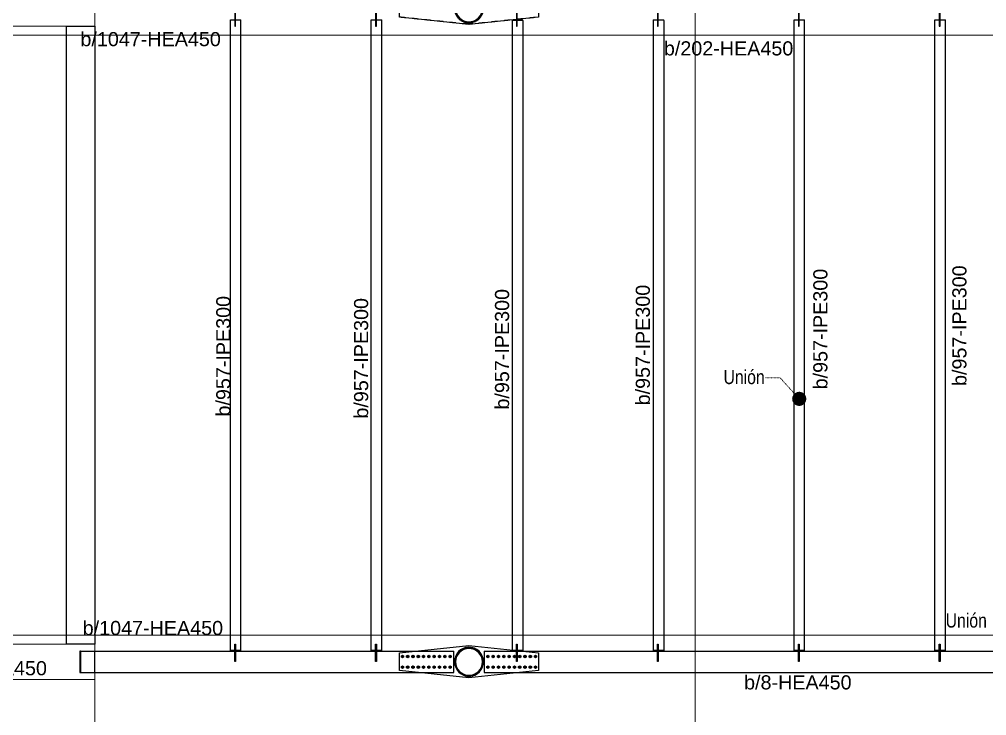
# Model space of a CAD drawing. Header units: millimetres. Extents: x -999 to 93225, y -17477 to 29086.
# Drawn here: x 71325 to 85022, y 7507 to 17375 of the extents above; entities that cross this region are included whole.
import ezdxf
from ezdxf.enums import TextEntityAlignment as Align

# ---------------------------------------------------------------- set-up
doc = ezdxf.new("R2010")
doc.units = ezdxf.units.MM
doc.header["$LTSCALE"] = 0.4
for name, pattern in [('Dot', [0.714375, 0, -0.714375]), ('DXK_LINE_DOT2', [3.9198, 1.9599, -1.9599]), ('Grid Line', [3.33375, 1.905, -0.47625, 0.47625, -0.47625])]:
    doc.linetypes.add(name, pattern=pattern)
doc.layers.get('0').update_dxf_attribs({"color": 255})
for name, color, linetype, lineweight in [('E_COLUMNAS-1', 1, 'Continuous', 25), ('E_COLUMNAS-3', 1, 'Continuous', 35), ('E_EJES-1', 8, 'Grid Line', 9), ('E_TEXTO', 3, 'Continuous', 9), ('E_TEXTO-1', 3, 'Dot', 9), ('E_VIGAS-1', 254, 'Continuous', 25), ('E_VIGAS-2', 8, 'Continuous', 25), ('I-WALL-1', 2, 'Continuous', 18), ('S-COLS-HDLN-1', 52, 'Continuous', 9)]:
    doc.layers.add(name, color=color, linetype=linetype, lineweight=lineweight)
doc.layers.add('P_PLATINA', color=6, linetype='Continuous')
doc.styles.add('CX', font='ARIALUNI.ttf', dxfattribs={"width": 0.8, "height": 300})
doc.styles.add('VERDANA', font='arial.ttf')

# ---------------------------------------------------------------- blocks, each defined once
blk = doc.blocks.new('EST_SCM_COLUMNA-METALICA-SECCION-CIRCULAR - EST_SCM_COLUMNA-TUBULAR-CIRCULAR_PTEØ_16__e_12_7mm-3427669-_10_00m_N_E_-NIVEL-3 DOC')
at = {"layer": 'S-COLS-HDLN-1'}
h = blk.add_hatch(dxfattribs=at)
h.set_pattern_fill('FP_17', color=256, style=0, pattern_type=2)
h.set_pattern_definition([(225, (148.783, 9.362), (0.15909903, -0.15909903), [])])
h.paths.add_polyline_path([(0.203, 0), (0.197, 0.049), (0.18, 0.094), (0.15, 0.137), (0.115, 0.167), (0.068, 0.191), (0.019, 0.202), (-0.024, 0.202), (-0.072, 0.19), (-0.115, 0.167), (-0.152, 0.135), (-0.182, 0.089), (-0.198, 0.046), (-0.203, 0), (-0.197, -0.049), (-0.18, -0.094), (-0.15, -0.137), (-0.115, -0.167), (-0.072, -0.19), (-0.019, -0.202), (0.024, -0.202), (0.072, -0.19), (0.115, -0.167), (0.152, -0.135), (0.182, -0.089), (0.198, -0.046)])
h.paths.add_polyline_path([(0.19, 0), (0.185, -0.046), (0.169, -0.089), (0.143, -0.126), (0.108, -0.157), (0.068, -0.178), (0.019, -0.189), (-0.024, -0.189), (-0.068, -0.178), (-0.108, -0.157), (-0.143, -0.126), (-0.169, -0.089), (-0.185, -0.046), (-0.191, 0), (-0.184, 0.049), (-0.165, 0.094), (-0.143, 0.126), (-0.108, 0.157), (-0.068, 0.178), (-0.019, 0.189), (0.024, 0.189), (0.072, 0.176), (0.108, 0.157), (0.143, 0.126), (0.169, 0.089), (0.185, 0.046)])
at = {"layer": 'E_COLUMNAS-1'}
for radius, start, end in [(0.203, 360, 180), (0.19, 0, 180), (0.203, 180, 360), (0.19, 180, 0)]:
    blk.add_arc((0, 0), radius, start, end, dxfattribs=at)
blk = doc.blocks.new('EST_SCM_COLUMNA-METALICA-SECCION-CIRCULAR - EST_SCM_COLUMNA-TUBULAR-CIRCULAR_PTEØ_16__e_12_7mm-V48-_10_00m_N_E_-NIVEL-3 DOC')
at = {"layer": 'S-COLS-HDLN-1'}
h = blk.add_hatch(dxfattribs=at)
h.set_pattern_fill('FP_18', color=256, style=0, pattern_type=2)
h.set_pattern_definition([(225, (158.043, 9.362), (0.15909903, -0.15909903), [])])
h.paths.add_polyline_path([(0.203, 0), (0.197, 0.049), (0.18, 0.094), (0.15, 0.137), (0.115, 0.167), (0.068, 0.191), (0.02, 0.202), (-0.024, 0.202), (-0.072, 0.19), (-0.115, 0.167), (-0.152, 0.135), (-0.182, 0.089), (-0.198, 0.046), (-0.203, 0), (-0.197, -0.049), (-0.18, -0.094), (-0.15, -0.137), (-0.115, -0.167), (-0.072, -0.19), (-0.02, -0.202), (0.024, -0.202), (0.072, -0.19), (0.115, -0.167), (0.152, -0.135), (0.182, -0.089), (0.198, -0.046)])
h.paths.add_polyline_path([(0.19, 0), (0.185, -0.046), (0.169, -0.089), (0.143, -0.126), (0.108, -0.157), (0.068, -0.178), (0.02, -0.189), (-0.024, -0.189), (-0.068, -0.178), (-0.108, -0.157), (-0.143, -0.126), (-0.169, -0.089), (-0.185, -0.046), (-0.191, 0), (-0.184, 0.049), (-0.165, 0.094), (-0.143, 0.126), (-0.108, 0.157), (-0.068, 0.178), (-0.02, 0.189), (0.024, 0.189), (0.072, 0.176), (0.108, 0.157), (0.143, 0.126), (0.169, 0.089), (0.185, 0.046)])
at = {"layer": 'E_COLUMNAS-1'}
for radius, start, end in [(0.203, 360, 180), (0.19, 0, 180), (0.203, 180, 360), (0.19, 180, 0)]:
    blk.add_arc((0, 0), radius, start, end, dxfattribs=at)
blk = doc.blocks.new('Bolt-72574620-1892 - 1471')
at = {"color": 253, "linetype": 'Continuous'}
for p, q in [((86276, 14384), (86291, 14393)), ((86276, 14367), (86276, 14384)), ((86291, 14393), (86306, 14384)), ((86306, 14384), (86306, 14367)), ((86351, 14384), (86366, 14393)), ((86351, 14367), (86351, 14384)), ((86366, 14393), (86381, 14384)), ((86381, 14384), (86381, 14367)), ((86426, 14384), (86441, 14393)), ((86426, 14367), (86426, 14384)), ((86441, 14393), (86456, 14384)), ((86456, 14384), (86456, 14367)), ((86501, 14384), (86516, 14393)), ((86501, 14367), (86501, 14384)), ((86516, 14393), (86531, 14384)), ((86531, 14384), (86531, 14367)), ((86576, 14384), (86591, 14393)), ((86576, 14367), (86576, 14384)), ((86591, 14393), (86606, 14384)), ((86606, 14384), (86606, 14367)), ((86651, 14384), (86666, 14393)), ((86651, 14367), (86651, 14384)), ((86666, 14393), (86681, 14384)), ((86681, 14384), (86681, 14367)), ((86726, 14384), (86741, 14393)), ((86726, 14367), (86726, 14384)), ((86741, 14393), (86756, 14384)), ((86756, 14384), (86756, 14367)), ((86801, 14384), (86816, 14393)), ((86801, 14367), (86801, 14384)), ((86816, 14393), (86831, 14384)), ((86831, 14384), (86831, 14367)), ((86876, 14384), (86891, 14393)), ((86876, 14367), (86876, 14384)), ((86891, 14393), (86906, 14384)), ((86906, 14384), (86906, 14367)), ((86951, 14384), (86966, 14393)), ((86951, 14367), (86951, 14384)), ((86966, 14393), (86981, 14384)), ((86981, 14384), (86981, 14367)), ((86291, 14358), (86276, 14367)), ((86306, 14367), (86291, 14358)), ((86366, 14358), (86351, 14367)), ((86381, 14367), (86366, 14358)), ((86441, 14358), (86426, 14367)), ((86456, 14367), (86441, 14358)), ((86516, 14358), (86501, 14367)), ((86531, 14367), (86516, 14358)), ((86591, 14358), (86576, 14367)), ((86606, 14367), (86591, 14358)), ((86666, 14358), (86651, 14367)), ((86681, 14367), (86666, 14358)), ((86741, 14358), (86726, 14367)), ((86756, 14367), (86741, 14358)), ((86816, 14358), (86801, 14367)), ((86831, 14367), (86816, 14358)), ((86891, 14358), (86876, 14367)), ((86906, 14367), (86891, 14358)), ((86966, 14358), (86951, 14367)), ((86981, 14367), (86966, 14358)), ((86276, 14234), (86291, 14243)), ((86276, 14217), (86276, 14234)), ((86291, 14208), (86276, 14217)), ((86291, 14243), (86306, 14234)), ((86306, 14217), (86291, 14208)), ((86306, 14234), (86306, 14217)), ((86351, 14234), (86366, 14243)), ((86351, 14217), (86351, 14234)), ((86366, 14208), (86351, 14217)), ((86366, 14243), (86381, 14234)), ((86381, 14217), (86366, 14208)), ((86381, 14234), (86381, 14217)), ((86426, 14234), (86441, 14243)), ((86426, 14217), (86426, 14234)), ((86441, 14208), (86426, 14217)), ((86441, 14243), (86456, 14234)), ((86456, 14217), (86441, 14208)), ((86456, 14234), (86456, 14217)), ((86501, 14234), (86516, 14243)), ((86501, 14217), (86501, 14234)), ((86516, 14208), (86501, 14217)), ((86516, 14243), (86531, 14234)), ((86531, 14217), (86516, 14208)), ((86531, 14234), (86531, 14217)), ((86576, 14234), (86591, 14243)), ((86576, 14217), (86576, 14234)), ((86591, 14208), (86576, 14217)), ((86591, 14243), (86606, 14234)), ((86606, 14217), (86591, 14208)), ((86606, 14234), (86606, 14217)), ((86651, 14234), (86666, 14243)), ((86651, 14217), (86651, 14234)), ((86666, 14208), (86651, 14217)), ((86666, 14243), (86681, 14234)), ((86681, 14217), (86666, 14208)), ((86681, 14234), (86681, 14217)), ((86726, 14234), (86741, 14243)), ((86726, 14217), (86726, 14234)), ((86741, 14208), (86726, 14217)), ((86741, 14243), (86756, 14234)), ((86756, 14217), (86741, 14208)), ((86756, 14234), (86756, 14217)), ((86801, 14234), (86816, 14243)), ((86801, 14217), (86801, 14234)), ((86816, 14208), (86801, 14217)), ((86816, 14243), (86831, 14234)), ((86831, 14217), (86816, 14208)), ((86831, 14234), (86831, 14217)), ((86876, 14234), (86891, 14243)), ((86876, 14217), (86876, 14234)), ((86891, 14208), (86876, 14217)), ((86891, 14243), (86906, 14234)), ((86906, 14217), (86891, 14208)), ((86906, 14234), (86906, 14217)), ((86951, 14234), (86966, 14243)), ((86951, 14217), (86951, 14234)), ((86966, 14208), (86951, 14217)), ((86966, 14243), (86981, 14234)), ((86981, 14217), (86966, 14208)), ((86981, 14234), (86981, 14217))]:
    blk.add_line(p, q, dxfattribs=at)
for centre, radius, start, end in [((86291, 14376), 11.5, 18, 198), ((86291, 14376), 10, 90, 270), ((86291, 14376), 10, 270, 90), ((86366, 14376), 11.5, 18, 198), ((86366, 14376), 10, 90, 270), ((86366, 14376), 10, 270, 90), ((86441, 14376), 11.5, 18, 198), ((86441, 14376), 10, 90, 270), ((86441, 14376), 10, 270, 90), ((86516, 14376), 11.5, 18, 198), ((86516, 14376), 10, 90, 270), ((86516, 14376), 10, 270, 90), ((86591, 14376), 11.5, 18, 198), ((86591, 14376), 10, 90, 270), ((86591, 14376), 10, 270, 90), ((86666, 14376), 11.5, 18, 198), ((86666, 14376), 10, 90, 270), ((86666, 14376), 10, 270, 90), ((86741, 14376), 11.5, 18, 198), ((86741, 14376), 10, 90, 270), ((86741, 14376), 10, 270, 90), ((86816, 14376), 11.5, 18, 198), ((86816, 14376), 10, 90, 270), ((86816, 14376), 10, 270, 90), ((86891, 14376), 11.5, 18, 198), ((86891, 14376), 10, 90, 270), ((86891, 14376), 10, 270, 90), ((86966, 14376), 11.5, 18, 198), ((86966, 14376), 10, 90, 270), ((86966, 14376), 10, 270, 90), ((86291, 14376), 11.5, 198, 18), ((86366, 14376), 11.5, 198, 18), ((86441, 14376), 11.5, 198, 18), ((86516, 14376), 11.5, 198, 18), ((86591, 14376), 11.5, 198, 18), ((86666, 14376), 11.5, 198, 18), ((86741, 14376), 11.5, 198, 18), ((86816, 14376), 11.5, 198, 18), ((86891, 14376), 11.5, 198, 18), ((86966, 14376), 11.5, 198, 18), ((86291, 14226), 11.5, 18, 198), ((86291, 14226), 11.5, 198, 18), ((86291, 14226), 10, 90, 270), ((86291, 14226), 10, 270, 90), ((86366, 14226), 11.5, 18, 198), ((86366, 14226), 11.5, 198, 18), ((86366, 14226), 10, 90, 270), ((86366, 14226), 10, 270, 90), ((86441, 14226), 11.5, 18, 198), ((86441, 14226), 11.5, 198, 18), ((86441, 14226), 10, 90, 270), ((86441, 14226), 10, 270, 90), ((86516, 14226), 11.5, 18, 198), ((86516, 14226), 11.5, 198, 18), ((86516, 14226), 10, 90, 270), ((86516, 14226), 10, 270, 90), ((86591, 14226), 11.5, 18, 198), ((86591, 14226), 11.5, 198, 18), ((86591, 14226), 10, 90, 270), ((86591, 14226), 10, 270, 90), ((86666, 14226), 11.5, 18, 198), ((86666, 14226), 11.5, 198, 18), ((86666, 14226), 10, 90, 270), ((86666, 14226), 10, 270, 90), ((86741, 14226), 11.5, 18, 198), ((86741, 14226), 11.5, 198, 18), ((86741, 14226), 10, 90, 270), ((86741, 14226), 10, 270, 90), ((86816, 14226), 11.5, 18, 198), ((86816, 14226), 11.5, 198, 18), ((86816, 14226), 10, 90, 270), ((86816, 14226), 10, 270, 90), ((86891, 14226), 11.5, 18, 198), ((86891, 14226), 11.5, 198, 18), ((86891, 14226), 10, 90, 270), ((86891, 14226), 10, 270, 90), ((86966, 14226), 11.5, 18, 198), ((86966, 14226), 11.5, 198, 18), ((86966, 14226), 10, 90, 270), ((86966, 14226), 10, 270, 90)]:
    blk.add_arc(centre, radius, start, end, dxfattribs=at)
blk = doc.blocks.new('Part-72574620-1908 - 1471')
at = {"color": 7, "linetype": 'DXK_LINE_DOT2'}
for p, q in [((85040, 23686), (86023, 23790)), ((86023, 23790), (87006, 23686)), ((85040, 23436), (85040, 23686)), ((87006, 23686), (87006, 23436)), ((86023, 23334), (85040, 23436)), ((87006, 23436), (86023, 23334))]:
    blk.add_line(p, q, dxfattribs=at)
for start, end in [(80, 260), (260, 80)]:
    blk.add_arc((86023, 23562), 206, start, end, dxfattribs=at)
blk = doc.blocks.new('Part-72574620-1887 - 1471')
at = {"color": 253, "linetype": 'Continuous'}
for p, q in [((85040, 14426), (86023, 14530)), ((86023, 14530), (87006, 14426)), ((85040, 14176), (85040, 14426)), ((87006, 14426), (87006, 14176)), ((86023, 14074), (85040, 14176)), ((87006, 14176), (86023, 14074))]:
    blk.add_line(p, q, dxfattribs=at)
for start, end in [(80, 260), (260, 80)]:
    blk.add_arc((86023, 14302), 206, start, end, dxfattribs=at)
blk = doc.blocks.new('Bolt-72574620-1893 - 1471')
at = {"color": 253, "linetype": 'Continuous'}
for p, q in [((85065, 14384), (85080, 14393)), ((85065, 14367), (85065, 14384)), ((85080, 14393), (85095, 14384)), ((85095, 14384), (85095, 14367)), ((85140, 14384), (85155, 14393)), ((85140, 14367), (85140, 14384)), ((85155, 14393), (85170, 14384)), ((85170, 14384), (85170, 14367)), ((85215, 14384), (85230, 14393)), ((85215, 14367), (85215, 14384)), ((85230, 14393), (85245, 14384)), ((85245, 14384), (85245, 14367)), ((85290, 14384), (85305, 14393)), ((85290, 14367), (85290, 14384)), ((85305, 14393), (85320, 14384)), ((85320, 14384), (85320, 14367)), ((85365, 14384), (85380, 14393)), ((85365, 14367), (85365, 14384)), ((85380, 14393), (85395, 14384)), ((85395, 14384), (85395, 14367)), ((85440, 14384), (85455, 14393)), ((85440, 14367), (85440, 14384)), ((85455, 14393), (85470, 14384)), ((85470, 14384), (85470, 14367)), ((85515, 14384), (85530, 14393)), ((85515, 14367), (85515, 14384)), ((85530, 14393), (85545, 14384)), ((85545, 14384), (85545, 14367)), ((85590, 14384), (85605, 14393)), ((85590, 14367), (85590, 14384)), ((85605, 14393), (85620, 14384)), ((85620, 14384), (85620, 14367)), ((85665, 14384), (85680, 14393)), ((85665, 14367), (85665, 14384)), ((85680, 14393), (85695, 14384)), ((85695, 14384), (85695, 14367)), ((85740, 14384), (85755, 14393)), ((85740, 14367), (85740, 14384)), ((85755, 14393), (85770, 14384)), ((85770, 14384), (85770, 14367)), ((85080, 14358), (85065, 14367)), ((85095, 14367), (85080, 14358)), ((85155, 14358), (85140, 14367)), ((85170, 14367), (85155, 14358)), ((85230, 14358), (85215, 14367)), ((85245, 14367), (85230, 14358)), ((85305, 14358), (85290, 14367)), ((85320, 14367), (85305, 14358)), ((85380, 14358), (85365, 14367)), ((85395, 14367), (85380, 14358)), ((85455, 14358), (85440, 14367)), ((85470, 14367), (85455, 14358)), ((85530, 14358), (85515, 14367)), ((85545, 14367), (85530, 14358)), ((85605, 14358), (85590, 14367)), ((85620, 14367), (85605, 14358)), ((85680, 14358), (85665, 14367)), ((85695, 14367), (85680, 14358)), ((85755, 14358), (85740, 14367)), ((85770, 14367), (85755, 14358)), ((85065, 14234), (85080, 14243)), ((85065, 14217), (85065, 14234)), ((85080, 14208), (85065, 14217)), ((85080, 14243), (85095, 14234)), ((85095, 14217), (85080, 14208)), ((85095, 14234), (85095, 14217)), ((85140, 14234), (85155, 14243)), ((85140, 14217), (85140, 14234)), ((85155, 14208), (85140, 14217)), ((85155, 14243), (85170, 14234)), ((85170, 14217), (85155, 14208)), ((85170, 14234), (85170, 14217)), ((85215, 14234), (85230, 14243)), ((85215, 14217), (85215, 14234)), ((85230, 14208), (85215, 14217)), ((85230, 14243), (85245, 14234)), ((85245, 14217), (85230, 14208)), ((85245, 14234), (85245, 14217)), ((85290, 14234), (85305, 14243)), ((85290, 14217), (85290, 14234)), ((85305, 14208), (85290, 14217)), ((85305, 14243), (85320, 14234)), ((85320, 14217), (85305, 14208)), ((85320, 14234), (85320, 14217)), ((85365, 14234), (85380, 14243)), ((85365, 14217), (85365, 14234)), ((85380, 14208), (85365, 14217)), ((85380, 14243), (85395, 14234)), ((85395, 14217), (85380, 14208)), ((85395, 14234), (85395, 14217)), ((85440, 14234), (85455, 14243)), ((85440, 14217), (85440, 14234)), ((85455, 14208), (85440, 14217)), ((85455, 14243), (85470, 14234)), ((85470, 14217), (85455, 14208)), ((85470, 14234), (85470, 14217)), ((85515, 14234), (85530, 14243)), ((85515, 14217), (85515, 14234)), ((85530, 14208), (85515, 14217)), ((85530, 14243), (85545, 14234)), ((85545, 14217), (85530, 14208)), ((85545, 14234), (85545, 14217)), ((85590, 14234), (85605, 14243)), ((85590, 14217), (85590, 14234)), ((85605, 14208), (85590, 14217)), ((85605, 14243), (85620, 14234)), ((85620, 14217), (85605, 14208)), ((85620, 14234), (85620, 14217)), ((85665, 14234), (85680, 14243)), ((85665, 14217), (85665, 14234)), ((85680, 14208), (85665, 14217)), ((85680, 14243), (85695, 14234)), ((85695, 14217), (85680, 14208)), ((85695, 14234), (85695, 14217)), ((85740, 14234), (85755, 14243)), ((85740, 14217), (85740, 14234)), ((85755, 14208), (85740, 14217)), ((85755, 14243), (85770, 14234)), ((85770, 14217), (85755, 14208)), ((85770, 14234), (85770, 14217))]:
    blk.add_line(p, q, dxfattribs=at)
for centre, radius, start, end in [((85080, 14376), 11.5, 18.0041, 198.0041), ((85080, 14376), 10, 90.0041, 270.0041), ((85080, 14376), 10, 270.0041, 90.0041), ((85155, 14376), 11.5, 18.0041, 198.0041), ((85155, 14376), 10, 90.0041, 270.0041), ((85155, 14376), 10, 270.0041, 90.0041), ((85230, 14376), 11.5, 18.0041, 198.0041), ((85230, 14376), 10, 90.0041, 270.0041), ((85230, 14376), 10, 270.0041, 90.0041), ((85305, 14376), 11.5, 18.0041, 198.0041), ((85305, 14376), 10, 90.0041, 270.0041), ((85305, 14376), 10, 270.0041, 90.0041), ((85380, 14376), 11.5, 18.0041, 198.0041), ((85380, 14376), 10, 90.0041, 270.0041), ((85380, 14376), 10, 270.0041, 90.0041), ((85455, 14376), 11.5, 18.0041, 198.0041), ((85455, 14376), 10, 90.0041, 270.0041), ((85455, 14376), 10, 270.0041, 90.0041), ((85530, 14376), 11.5, 18.0041, 198.0041), ((85530, 14376), 10, 90.0041, 270.0041), ((85530, 14376), 10, 270.0041, 90.0041), ((85605, 14376), 11.5, 18.0041, 198.0041), ((85605, 14376), 10, 90.0041, 270.0041), ((85605, 14376), 10, 270.0041, 90.0041), ((85680, 14376), 11.5, 18.0041, 198.0041), ((85680, 14376), 10, 90.0041, 270.0041), ((85680, 14376), 10, 270.0041, 90.0041), ((85755, 14376), 11.5, 18.0041, 198.0041), ((85755, 14376), 10, 90.0041, 270.0041), ((85755, 14376), 10, 270.0041, 90.0041), ((85080, 14376), 11.5, 198.0041, 18.0041), ((85155, 14376), 11.5, 198.0041, 18.0041), ((85230, 14376), 11.5, 198.0041, 18.0041), ((85305, 14376), 11.5, 198.0041, 18.0041), ((85380, 14376), 11.5, 198.0041, 18.0041), ((85455, 14376), 11.5, 198.0041, 18.0041), ((85530, 14376), 11.5, 198.0041, 18.0041), ((85605, 14376), 11.5, 198.0041, 18.0041), ((85680, 14376), 11.5, 198.0041, 18.0041), ((85755, 14376), 11.5, 198.0041, 18.0041), ((85080, 14226), 11.5, 18.0041, 198.0041), ((85080, 14226), 11.5, 198.0041, 18.0041), ((85080, 14226), 10, 90.0041, 270.0041), ((85080, 14226), 10, 270.0041, 90.0041), ((85155, 14226), 11.5, 18.0041, 198.0041), ((85155, 14226), 11.5, 198.0041, 18.0041), ((85155, 14226), 10, 90.0041, 270.0041), ((85155, 14226), 10, 270.0041, 90.0041), ((85230, 14226), 11.5, 18.0041, 198.0041), ((85230, 14226), 11.5, 198.0041, 18.0041), ((85230, 14226), 10, 90.0041, 270.0041), ((85230, 14226), 10, 270.0041, 90.0041), ((85305, 14226), 11.5, 18.0041, 198.0041), ((85305, 14226), 11.5, 198.0041, 18.0041), ((85305, 14226), 10, 90.0041, 270.0041), ((85305, 14226), 10, 270.0041, 90.0041), ((85380, 14226), 11.5, 18.0041, 198.0041), ((85380, 14226), 11.5, 198.0041, 18.0041), ((85380, 14226), 10, 90.0041, 270.0041), ((85380, 14226), 10, 270.0041, 90.0041), ((85455, 14226), 11.5, 18.0041, 198.0041), ((85455, 14226), 11.5, 198.0041, 18.0041), ((85455, 14226), 10, 90.0041, 270.0041), ((85455, 14226), 10, 270.0041, 90.0041), ((85530, 14226), 11.5, 18.0041, 198.0041), ((85530, 14226), 11.5, 198.0041, 18.0041), ((85530, 14226), 10, 90.0041, 270.0041), ((85530, 14226), 10, 270.0041, 90.0041), ((85605, 14226), 11.5, 18.0041, 198.0041), ((85605, 14226), 11.5, 198.0041, 18.0041), ((85605, 14226), 10, 90.0041, 270.0041), ((85605, 14226), 10, 270.0041, 90.0041), ((85680, 14226), 11.5, 18.0041, 198.0041), ((85680, 14226), 11.5, 198.0041, 18.0041), ((85680, 14226), 10, 90.0041, 270.0041), ((85680, 14226), 10, 270.0041, 90.0041), ((85755, 14226), 11.5, 18.0041, 198.0041), ((85755, 14226), 11.5, 198.0041, 18.0041), ((85755, 14226), 10, 90.0041, 270.0041), ((85755, 14226), 10, 270.0041, 90.0041)]:
    blk.add_arc(centre, radius, start, end, dxfattribs=at)
blk = doc.blocks.new('Part-72574620-1909 - 1471')
at = {"color": 253, "linetype": 'Continuous'}
for p, q in [((85040, 23686), (86023, 23790)), ((86023, 23790), (87006, 23686)), ((85040, 23436), (85040, 23686)), ((87006, 23686), (87006, 23436)), ((86023, 23334), (85040, 23436)), ((87006, 23436), (86023, 23334))]:
    blk.add_line(p, q, dxfattribs=at)
at = {"color": 253, "linetype": 'DXK_LINE_DOT2'}
blk.add_arc((86023, 23562), 206, 29.9417, 150.0583, dxfattribs=at)
at = {"color": 253, "linetype": 'Continuous'}
blk.add_arc((86023, 23562), 206, 150.0583, 29.9417, dxfattribs=at)

msp = doc.modelspace()

# ---------------------------------------------------------------- linework, layer by layer
at = {"layer": 'E_EJES-1'}
for p, q in [((72392.5, -2529.9), (72392.5, 28185.7)), ((80892.5, -2529.9), (80892.5, 28185.7)), ((-99.3, 17149.6), (92325, 17149.6)), ((-99.3, 8649.6), (92325, 8649.6))]:
    msp.add_line(p, q, dxfattribs=at)
at = {"layer": 'E_TEXTO-1', "color": 4}
msp.add_lwpolyline([(82368.2, 11996.8), (82097.6, 12294.8), (81887.8, 12294.8)], dxfattribs=at)
at = {"layer": 'E_TEXTO-1', "color": 4, "const_width": 100}
msp.add_lwpolyline([(82318.2, 11996.8, 1), (82418.2, 11996.8, 1)], format="xyb", close=True, dxfattribs=at)
at = {"layer": 'E_VIGAS-1', "color": 30, "true_color": 0xf26722}
msp.add_lwpolyline([(72392.5, 17279.8), (72392.7, 8519.8), (71992.7, 8519.8), (71992.7, 17279.8), (72392.7, 17279.8)], dxfattribs=at)
at = {"layer": 'E_VIGAS-2'}
for p, q in [((72392.5, 17279.8), (72392.5, 8519.8)), ((74312.9, 17369.8), (74462.9, 17369.8)), ((74312.9, 8429.8), (74312.9, 17369.8)), ((74462.9, 8429.8), (74462.9, 17369.8)), ((76308.3, 17369.8), (76458.3, 17369.8)), ((76308.3, 8429.8), (76308.3, 17369.8)), ((76458.3, 8429.8), (76458.3, 17369.8)), ((78303.7, 17369.8), (78303.7, 17359.8)), ((78453.7, 17359.8), (78303.7, 17359.8)), ((78303.7, 17359.8), (78303.7, 8429.8)), ((78375.1, 17367.1), (78375.1, 17359.8)), ((78382.2, 17367.1), (78382.2, 17359.8)), ((78453.7, 17359.8), (78453.7, 17369.8)), ((78453.7, 17359.8), (78453.7, 8429.8)), ((80299, 17369.8), (80449, 17369.8)), ((80299, 17369.8), (80299, 17359.8)), ((80299, 17359.8), (80299, 8429.8)), ((80370.5, 17359.8), (80370.5, 17367.1)), ((80377.6, 17367.1), (80377.6, 17359.8)), ((80449, 17359.8), (80449, 17369.8)), ((80449, 17359.8), (80449, 8429.8)), ((82294.4, 17369.8), (82444.4, 17369.8)), ((82294.4, 8429.8), (82294.4, 17369.8)), ((82444.4, 8429.8), (82444.4, 17369.8)), ((84289.8, 17369.8), (84439.8, 17369.8)), ((84289.8, 8429.8), (84289.8, 17369.8)), ((84439.8, 8429.8), (84439.8, 17369.8)), ((72192.8, 8419.8), (77476.5, 8419.8)), ((72192.8, 8419.8), (72192.8, 8119.8)), ((72392.5, 8119.8), (72392.5, 8419.8)), ((74462.9, 8429.8), (74312.9, 8429.8)), ((76458.3, 8429.8), (76308.3, 8429.8)), ((77476.5, 8213.2), (77476.5, 8419.8)), ((77908.3, 8419.8), (87176.6, 8419.8)), ((77908.3, 8419.8), (77908.3, 8119.8)), ((78453.7, 8429.8), (78303.7, 8429.8)), ((80449, 8429.8), (80299, 8429.8)), ((82444.4, 8429.8), (82294.4, 8429.8)), ((84439.8, 8429.8), (84289.8, 8429.8)), ((72192.8, 8119.8), (77476.5, 8119.8)), ((77476.5, 8119.8), (77476.5, 8213.2)), ((77908.3, 8213.2), (77908.3, 8119.8)), ((77908.3, 8119.8), (87176.6, 8119.8))]:
    msp.add_line(p, q, dxfattribs=at)
msp.add_lwpolyline([(78303.7, 17369.8), (78364.4, 17369.8), (78375.1, 17369.8), (78375.1, 17369.8), (78382.2, 17369.8), (78392.9, 17369.8), (78453.7, 17369.8)], dxfattribs=at)
msp.add_lwpolyline([(72192.8, 8119.8), (72192.8, 8419.8), (72182.8, 8419.8), (72182.8, 8119.8)], close=True, dxfattribs=at)
at = {"layer": 'I-WALL-1', "color": 40, "true_color": 0xf8d731}
msp.add_lwpolyline([(72392.7, 17779.8), (63892.7, 17779.8), (63892.7, 17279.8), (68292.7, 17279.8), (68292.7, 8519.8), (63892.7, 8519.8), (63892.7, 8019.8), (72392.7, 8019.8), (72392.7, 8519.8), (68692.7, 8519.8), (68692.7, 17279.8), (72392.7, 17279.8)], close=True, dxfattribs=at)
at = {"layer": 'P_PLATINA'}
for points in [[(74374.8, 17280.1), (74384.8, 17280.1), (74384.8, 17524.1), (74374.8, 17524.1)], [(76370.2, 17280.1), (76380.2, 17280.1), (76380.2, 17524.1), (76370.2, 17524.1)], [(78365.5, 17280.1), (78375.5, 17280.1), (78375.5, 17524.1), (78365.5, 17524.1)], [(80360.9, 17280.1), (80370.9, 17280.1), (80370.9, 17524.1), (80360.9, 17524.1)], [(82356.3, 17280.1), (82366.3, 17280.1), (82366.3, 17524.1), (82356.3, 17524.1)], [(84351.7, 17280.1), (84361.7, 17280.1), (84361.7, 17524.1), (84351.7, 17524.1)], [(74374.8, 8519.6), (74384.8, 8519.6), (74384.8, 8275.6), (74374.8, 8275.6)], [(76370.2, 8519.6), (76380.2, 8519.6), (76380.2, 8275.6), (76370.2, 8275.6)], [(78365.5, 8519.6), (78375.5, 8519.6), (78375.5, 8275.6), (78365.5, 8275.6)], [(80360.9, 8519.6), (80370.9, 8519.6), (80370.9, 8275.6), (80360.9, 8275.6)], [(82356.3, 8519.6), (82366.3, 8519.6), (82366.3, 8275.6), (82356.3, 8275.6)], [(84351.7, 8519.6), (84361.7, 8519.6), (84361.7, 8275.6), (84351.7, 8275.6)]]:
    msp.add_lwpolyline(points, close=True, dxfattribs=at)

# ---------------------------------------------------------------- block references
for name in ['Part-72574620-1908 - 1471', 'Part-72574620-1909 - 1471', 'Part-72574620-1887 - 1471', 'Bolt-72574620-1893 - 1471', 'Bolt-72574620-1892 - 1471']:
    msp.add_blockref(name, (-8330.9, -6030.4))
at = {"layer": 'E_COLUMNAS-3', "rotation": 269.9999999999997}
for name, p, xscale, yscale, zscale in [('EST_SCM_COLUMNA-METALICA-SECCION-CIRCULAR - EST_SCM_COLUMNA-TUBULAR-CIRCULAR_PTEØ_16__e_12_7mm-V48-_10_00m_N_E_-NIVEL-3 DOC', (77692.4, 17529.8), 1000.000000003685, 1000.000000003685, 1000.000000003685), ('EST_SCM_COLUMNA-METALICA-SECCION-CIRCULAR - EST_SCM_COLUMNA-TUBULAR-CIRCULAR_PTEØ_16__e_12_7mm-V48-_10_00m_N_E_-NIVEL-3 DOC', (77692.4, 17529.8), 999.9999999999967, 999.9999999999967, 999.9999999999967), ('EST_SCM_COLUMNA-METALICA-SECCION-CIRCULAR - EST_SCM_COLUMNA-TUBULAR-CIRCULAR_PTEØ_16__e_12_7mm-3427669-_10_00m_N_E_-NIVEL-3 DOC', (77692.4, 8269.8), 1000.000000003685, 1000.000000003685, 1000.000000003685), ('EST_SCM_COLUMNA-METALICA-SECCION-CIRCULAR - EST_SCM_COLUMNA-TUBULAR-CIRCULAR_PTEØ_16__e_12_7mm-3427669-_10_00m_N_E_-NIVEL-3 DOC', (77692.4, 8269.8), 999.9999999999967, 999.9999999999967, 999.9999999999967)]:
    msp.add_blockref(name, p, dxfattribs=dict(at, xscale=xscale, yscale=yscale, zscale=zscale))

# ---------------------------------------------------------------- texts
at = {"layer": 'E_TEXTO', "style": 'VERDANA'}
for s, p in [('b/1047-HEA450', (73183.8, 16994.4)), ('b/202-HEA450', (81368.1, 16863.5)), ('b/1047-HEA450', (73216.3, 8649.6)), ('b/198-HEA450', (70799.2, 8079.8)), ('b/8-HEA450', (82348.5, 7879.3))]:
    msp.add_text(s, height=200, dxfattribs=at).set_placement(p, align=Align.CENTER)
for p in [(84736.2, 13034), (82767.5, 12985.8), (80253.5, 12759.1), (74312.9, 12600.9), (78259.8, 12699.6), (76264.2, 12571.5)]:
    msp.add_text('b/957-IPE300', height=200, rotation=90, dxfattribs=at).set_placement(p, align=Align.CENTER)
at = {"layer": 'E_TEXTO-1', "color": 4, "style": 'CX', "width": 0.8}
for p in [(81295.8, 12206), (84441.5, 8756.2)]:
    msp.add_text('Unión', height=200, dxfattribs=at).set_placement(p)

doc.saveas('drawing.dxf')
